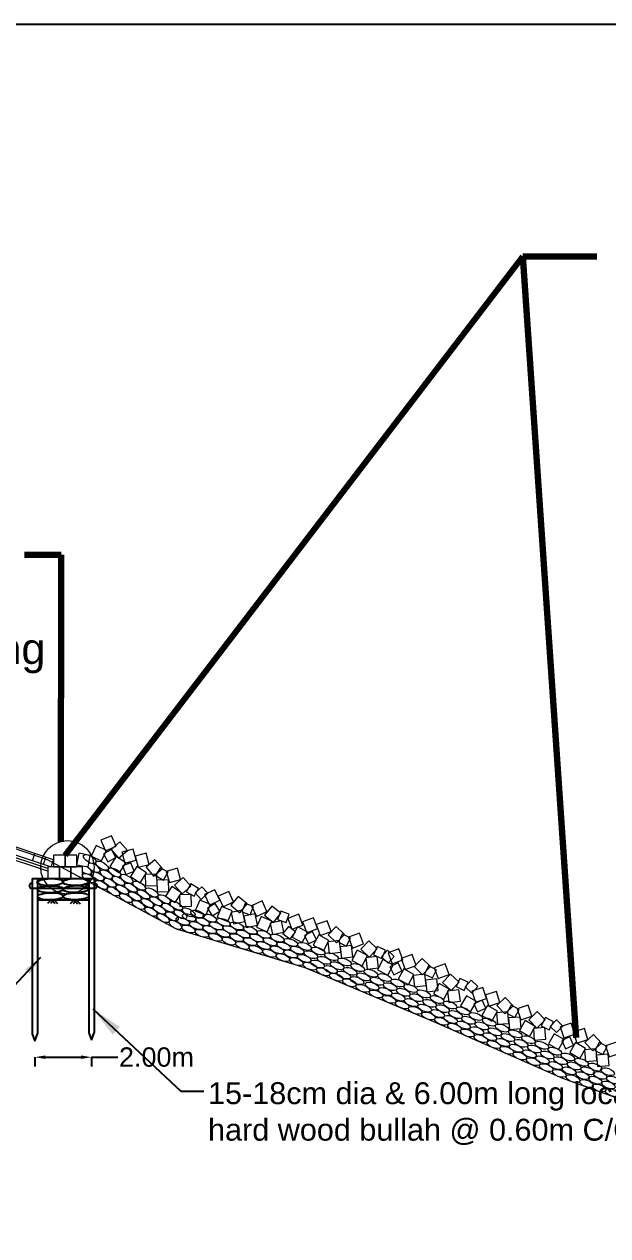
# Model space of a CAD drawing. Header units: inches. Extents: x -8940 to 26362, y -28010 to 990.
# Drawn here: x 4207.74 to 4230.4, y -24249.14 to -24202.11 of the extents above; entities that cross this region are included whole.
import ezdxf

# ---------------------------------------------------------------- set-up
doc = ezdxf.new("R2010")
doc.units = ezdxf.units.IN
doc.header["$MEASUREMENT"] = 0
doc.header["$PDMODE"] = 3
doc.layers.add('LINE', color=7, linetype='Continuous')
doc.styles.add('dim', font='isocp.shx')
doc.styles.get("Standard").update_dxf_attribs({"font": 'arial.ttf'})
doc.styles.add('TIMES', font='ARIALN.TTF')
doc.dimstyles.new("Arshi's Style", dxfattribs={"dimtxt": 1.25, "dimasz": 1.25, "dimexe": 0.18, "dimexo": 2, "dimgap": 0.09, "dimtad": 0, "dimzin": 0, "dimdsep": 46, "dimtxsty": 'TIMES', "dimcen": 0.09, "dimadec": 4, "dimazin": 0, "dimtfac": 1, "dimtofl": 0, "dimtmove": 0, "dimatfit": 3, "dimfxl": 1, "dimtolj": 1, "dimtzin": 0, "dimarcsym": 0})
doc.dimstyles.get("Standard").update_dxf_attribs({"dimtxt": 0.18, "dimasz": 0.18, "dimexe": 0.18, "dimexo": 0.0625, "dimgap": 0.09, "dimtad": 0, "dimtih": 1, "dimtoh": 1, "dimdec": 4, "dimzin": 0, "dimdsep": 46, "dimtxsty": 'Standard', "dimcen": 0.09, "dimadec": 0, "dimazin": 0, "dimtfac": 1, "dimtdec": 4, "dimtofl": 0, "dimtmove": 0, "dimatfit": 3, "dimfxl": 1, "dimtolj": 1, "dimtzin": 0, "dimarcsym": 0})
doc.dimstyles.new('STANDARD$0', dxfattribs={"dimscale": 0, "dimtxt": 8, "dimasz": 8, "dimexe": 4, "dimexo": 0, "dimgap": 2, "dimtad": 1, "dimdec": 0, "dimzin": 0, "dimdsep": 46, "dimtxsty": 'dim', "dimblk": 'DOTSMALL', "dimcen": 1, "dimclrd": 6, "dimclre": 6, "dimclrt": 256, "dimadec": 0, "dimazin": 0, "dimtfac": 1, "dimtdec": 0, "dimtix": 1, "dimtofl": 0, "dimtmove": 1, "dimatfit": 3, "dimldrblk": 'DOTSMALL', "dimfxl": 6, "dimtolj": 1, "dimtzin": 0, "dimarcsym": 0})

# ---------------------------------------------------------------- blocks, each defined once
blk = doc.blocks.new('*D79')
at = {"color": 0, "lineweight": -2, "ltscale": 0.5, "transparency": 16777216}
for p, q in [((4208.154, -24242.21), (4208.154, -24242.574)), ((4208.561, -24242.21), (4209.949, -24242.21)), ((4210.357, -24242.21), (4210.357, -24242.574)), ((4210.357, -24242.21), (4211.38, -24242.21))]:
    blk.add_line(p, q, dxfattribs=at)
at = {"color": 0, "linetype": 'Continuous', "ltscale": 0.5, "transparency": 16777216}
for points in [[(4208.561, -24242.142), (4208.561, -24242.278), (4208.154, -24242.21)], [(4209.949, -24242.142), (4209.949, -24242.278), (4210.357, -24242.21)]]:
    blk.add_solid(points, dxfattribs=at)
at = {"layer": 'Defpoints', "color": 0, "linetype": 'Continuous', "ltscale": 0.5, "transparency": 16777216}
for p in [(4208.154, -24242.102), (4210.357, -24242.131), (4210.357, -24242.21)]:
    blk.add_point(p, dxfattribs=at)
at = {"color": 0, "linetype": 'Continuous', "lineweight": -3, "ltscale": 0.5, "transparency": 16777216, "insert": (4212.877, -24242.21), "char_height": 0.75, "attachment_point": 5}
blk.add_mtext('\\A1;2.00m', dxfattribs=at)

msp = doc.modelspace()

# ---------------------------------------------------------------- linework, layer by layer
at = {"color": 0, "linetype": 'Continuous', "lineweight": 20, "ltscale": 0.5}
for p, q in [((4208.880808, -24234.543497), (4199.213169, -24231.320951)), ((4208.655808, -24234.992014), (4199.13859, -24231.819608)), ((4208.655808, -24234.88431), (4199.165729, -24231.720951)), ((4208.766123, -24234.820951), (4199.166123, -24231.620951)), ((4208.065924, -24234.587551), (4208.160629, -24234.303438)), ((4208.492832, -24234.729854), (4208.587536, -24234.44574)), ((4208.788324, -24234.820951), (4208.880808, -24234.543497))]:
    msp.add_line(p, q, dxfattribs=at)
at = {"color": 0, "linetype": 'Continuous', "lineweight": -3, "ltscale": 0.5}
for p, q in [((4208.055889, -24235.270951), (4208.055889, -24241.306206)), ((4208.055889, -24235.270951), (4210.455889, -24235.270951)), ((4208.255889, -24235.270951), (4208.255889, -24241.306206)), ((4210.255889, -24235.270951), (4210.255889, -24241.270951)), ((4210.455889, -24235.270951), (4210.455889, -24241.270951)), ((4208.055889, -24235.653657), (4210.520085, -24235.649813)), ((4208.255889, -24236.105487), (4210.255889, -24236.105487)), ((4208.787188, -24236.102942), (4208.663887, -24236.225341)), ((4208.663887, -24236.225341), (4208.787188, -24236.102942)), ((4208.899122, -24236.102942), (4208.77582, -24236.225341)), ((4208.77582, -24236.225341), (4208.899122, -24236.102942)), ((4208.787188, -24236.102942), (4208.926069, -24236.24234)), ((4208.899122, -24236.102942), (4209.038002, -24236.24234)), ((4209.666287, -24236.116339), (4209.542986, -24236.238738)), ((4209.542986, -24236.238738), (4209.666287, -24236.116339)), ((4209.77822, -24236.116339), (4209.654919, -24236.238738)), ((4209.654919, -24236.238738), (4209.77822, -24236.116339)), ((4209.666287, -24236.116339), (4209.805167, -24236.255737)), ((4209.77822, -24236.116339), (4209.917101, -24236.255737)), ((4208.055889, -24241.306206), (4208.155889, -24241.587515)), ((4208.155889, -24241.587515), (4208.255889, -24241.306206)), ((4210.255889, -24241.270951), (4210.355889, -24241.55226)), ((4210.355889, -24241.55226), (4210.455889, -24241.270951))]:
    msp.add_line(p, q, dxfattribs=at)
at = {"color": 6, "lineweight": 20}
msp.add_lwpolyline([(4173.635519, -24226.602951), (4183.635519, -24226.673951), (4193.635519, -24227.552951), (4194.635519, -24228.240951), (4198.635519, -24229.024951), (4199.635519, -24230.070951), (4200.635519, -24230.720951), (4203.635519, -24232.830951), (4208.635519, -24234.530951), (4213.635519, -24237.230951), (4218.635519, -24238.730951), (4223.635519, -24240.830951), (4228.635519, -24243.030951), (4233.635519, -24244.830951), (4238.635519, -24245.630951), (4243.635519, -24245.930951), (4248.635519, -24246.030951), (4253.635519, -24245.230951), (4258.635519, -24246.820951), (4263.635519, -24247.220951), (4268.635519, -24247.820951), (4273.635519, -24248.020951), (4278.635519, -24248.630951)], dxfattribs=at)
at = {"color": 7, "lineweight": 20, "ltscale": 0.18}
msp.add_circle((4209.422122, -24234.839214), 1.036628, dxfattribs=at)
at = {"color": 0, "linetype": 'Continuous', "lineweight": -3, "ltscale": 0.5}
for centre, start, end in [((4208.031566, -24235.560652), 74.8284169, 283.6920769), ((4208.282124, -24235.560652), 253.6040994, 105.1715831), ((4210.231566, -24235.560652), 74.8284169, 283.6920769), ((4210.480213, -24235.560652), 253.6040994, 105.1715831)]:
    msp.add_arc(centre, 0.09294, start, end, dxfattribs=at)
for centre in [(4208.754431, -24235.413585), (4209.740579, -24235.408239), (4208.761866, -24235.690286), (4208.76266, -24235.965603), (4209.748014, -24235.68494), (4209.748807, -24235.960256)]:
    msp.add_ellipse(centre, major_axis=(0.506914, 0.0108), ratio=0.268841611)
at = {"layer": 'LINE', "color": 7, "lineweight": -2, "ltscale": 0.5}
msp.add_lwpolyline([(4157.501263, -24325.454202), (4157.501263, -24202.107922), (4331.930345, -24202.107922), (4331.930345, -24325.454202), (4157.501263, -24325.454202)], close=True, dxfattribs=at)
at = {"layer": 'LINE', "color": 0, "linetype": 'ByBlock', "lineweight": 20, "ltscale": 0.5}
for points in [[(4210.902292, -24234.203187), (4211.315025, -24234.02388), (4211.135718, -24233.611146), (4210.722984, -24233.790454), (4210.902292, -24234.203187)], [(4211.114203, -24234.142871), (4211.406725, -24234.484822), (4211.748677, -24234.1923), (4211.456155, -24233.850349), (4211.114203, -24234.142871)], [(4208.880808, -24234.820951), (4209.330808, -24234.820951), (4209.330808, -24234.370951), (4208.880808, -24234.370951), (4208.880808, -24234.820951)], [(4209.330946, -24234.820951), (4209.780946, -24234.820951), (4209.780946, -24234.370951), (4209.330946, -24234.370951), (4209.330946, -24234.820951)], [(4209.778304, -24234.738139), (4210.221159, -24234.818008), (4210.301028, -24234.375152), (4209.858172, -24234.295284), (4209.778304, -24234.738139)], [(4210.341461, -24234.402324), (4210.749028, -24234.593084), (4210.939788, -24234.185518), (4210.532222, -24233.994758), (4210.341461, -24234.402324)], [(4210.823965, -24234.319836), (4210.993505, -24234.626033), (4211.299701, -24234.456493), (4211.130161, -24234.150297), (4210.823965, -24234.319836)], [(4211.652275, -24234.682853), (4212.085946, -24234.562731), (4211.965825, -24234.12906), (4211.532153, -24234.249182), (4211.652275, -24234.682853)], [(4212.160557, -24234.836559), (4212.596006, -24234.723052), (4212.482499, -24234.287603), (4212.04705, -24234.401109), (4212.160557, -24234.836559)], [(4208.655808, -24235.270951), (4209.105808, -24235.270951), (4209.105808, -24234.820951), (4208.655808, -24234.820951), (4208.655808, -24235.270951)], [(4209.105889, -24235.270951), (4209.555889, -24235.270951), (4209.555889, -24234.820951), (4209.105889, -24234.820951), (4209.105889, -24235.270951)], [(4209.555889, -24235.270951), (4210.005889, -24235.270951), (4210.005889, -24234.820951), (4209.555889, -24234.820951), (4209.555889, -24235.270951)], [(4211.069187, -24234.801999), (4211.446239, -24235.047625), (4211.691865, -24234.670574), (4211.314814, -24234.424948), (4211.069187, -24234.801999)], [(4211.558475, -24234.787466), (4211.683751, -24235.114278), (4212.010563, -24234.989002), (4211.885287, -24234.66219), (4211.558475, -24234.787466)], [(4211.863133, -24235.189823), (4212.240185, -24235.43545), (4212.485811, -24235.058398), (4212.10876, -24234.812772), (4211.863133, -24235.189823)], [(4212.472324, -24234.834418), (4212.764846, -24235.176369), (4213.106798, -24234.883847), (4212.814276, -24234.541895), (4212.472324, -24234.834418)], [(4212.845219, -24235.155515), (4213.146068, -24235.334373), (4213.324925, -24235.033524), (4213.024077, -24234.854667), (4212.845219, -24235.155515)], [(4213.376576, -24235.430772), (4213.810247, -24235.31065), (4213.690126, -24234.876979), (4213.256455, -24234.997101), (4213.376576, -24235.430772)], [(4212.451345, -24235.562851), (4212.901149, -24235.549565), (4212.887863, -24235.099761), (4212.438059, -24235.113047), (4212.451345, -24235.562851)], [(4212.909488, -24235.790672), (4213.359292, -24235.777386), (4213.346006, -24235.327582), (4212.896202, -24235.340868), (4212.909488, -24235.790672)], [(4213.573332, -24235.527436), (4213.871025, -24235.864896), (4214.208484, -24235.567203), (4213.910791, -24235.229743), (4213.573332, -24235.527436)], [(4213.22262, -24235.964532), (4213.599672, -24236.210158), (4213.845298, -24235.833107), (4213.468247, -24235.587481), (4213.22262, -24235.964532)], [(4214.034399, -24235.784595), (4214.337936, -24235.958853), (4214.512193, -24235.655317), (4214.208657, -24235.481059), (4214.034399, -24235.784595)], [(4214.380068, -24235.82719), (4214.61681, -24236.084975), (4214.874595, -24235.848233), (4214.637853, -24235.590448), (4214.380068, -24235.82719)], [(4214.932935, -24236.306604), (4215.339159, -24236.113001), (4215.145556, -24235.706777), (4214.739332, -24235.90038), (4214.932935, -24236.306604)], [(4215.460185, -24236.369713), (4215.869309, -24236.182315), (4215.681911, -24235.773192), (4215.272788, -24235.960589), (4215.460185, -24236.369713)], [(4213.783105, -24236.358301), (4214.232909, -24236.345014), (4214.219622, -24235.89521), (4213.769819, -24235.908497), (4213.783105, -24236.358301)], [(4214.379395, -24236.525192), (4214.793371, -24236.701613), (4214.969791, -24236.287637), (4214.555815, -24236.111217), (4214.379395, -24236.525192)], [(4214.858726, -24236.425916), (4215.038849, -24236.726009), (4215.338942, -24236.545886), (4215.158819, -24236.245793), (4214.858726, -24236.425916)], [(4215.766844, -24236.313466), (4216.114302, -24236.599427), (4216.400262, -24236.25197), (4216.052805, -24235.966009), (4215.766844, -24236.313466)], [(4216.189832, -24236.564933), (4216.517169, -24236.688832), (4216.641067, -24236.361496), (4216.313731, -24236.237597), (4216.189832, -24236.564933)], [(4216.760915, -24236.743739), (4217.167139, -24236.550136), (4216.973536, -24236.143912), (4216.567312, -24236.337515), (4216.760915, -24236.743739)], [(4215.228624, -24236.769258), (4215.6426, -24236.945678), (4215.81902, -24236.531702), (4215.405045, -24236.355282), (4215.228624, -24236.769258)], [(4215.872675, -24237.034476), (4216.313339, -24236.943284), (4216.222146, -24236.502621), (4215.781483, -24236.593813), (4215.872675, -24237.034476)], [(4216.363419, -24237.17928), (4216.804082, -24237.088088), (4216.71289, -24236.647425), (4216.272227, -24236.738617), (4216.363419, -24237.17928)], [(4216.759645, -24237.160822), (4217.17362, -24237.337242), (4217.350041, -24236.923267), (4216.936065, -24236.746846), (4216.759645, -24237.160822)], [(4217.072799, -24236.696032), (4217.424569, -24236.976671), (4217.705208, -24236.624901), (4217.353438, -24236.344262), (4217.072799, -24236.696032)], [(4217.581321, -24236.867192), (4217.910505, -24236.986094), (4218.029407, -24236.656909), (4217.700223, -24236.538007), (4217.581321, -24236.867192)], [(4218.134758, -24237.242514), (4218.55631, -24237.085053), (4218.398849, -24236.663501), (4217.977297, -24236.820962), (4218.134758, -24237.242514)], [(4217.379992, -24237.451281), (4217.820655, -24237.360089), (4217.729463, -24236.919426), (4217.288799, -24237.010618), (4217.379992, -24237.451281)], [(4217.783045, -24237.414044), (4218.060954, -24237.626803), (4218.273713, -24237.348894), (4217.995804, -24237.136135), (4217.783045, -24237.414044)], [(4218.138195, -24237.546229), (4218.535219, -24237.758059), (4218.747049, -24237.361034), (4218.350024, -24237.149205), (4218.138195, -24237.546229)], [(4218.708679, -24237.376717), (4219.130231, -24237.219256), (4218.97277, -24236.797704), (4218.551218, -24236.955166), (4218.708679, -24237.376717)], [(4219.228423, -24237.485539), (4219.652323, -24237.334512), (4219.501296, -24236.910612), (4219.077396, -24237.061639), (4219.228423, -24237.485539)], [(4219.538818, -24237.456233), (4219.86003, -24237.771389), (4220.175185, -24237.450177), (4219.853973, -24237.135021), (4219.538818, -24237.456233)], [(4218.624354, -24237.489107), (4218.777637, -24237.803757), (4219.092287, -24237.650475), (4218.939004, -24237.335825), (4218.624354, -24237.489107)], [(4218.962921, -24237.863381), (4219.359945, -24238.075211), (4219.571775, -24237.678186), (4219.17475, -24237.466357), (4218.962921, -24237.863381)], [(4219.581406, -24238.183723), (4220.02834, -24238.131284), (4219.975901, -24237.68435), (4219.528967, -24237.736789), (4219.581406, -24238.183723)], [(4219.938279, -24237.743609), (4220.253572, -24237.895566), (4220.405528, -24237.580273), (4220.090236, -24237.428317), (4219.938279, -24237.743609)], [(4220.491604, -24237.971508), (4220.913156, -24237.814046), (4220.755695, -24237.392494), (4220.334143, -24237.549956), (4220.491604, -24237.971508)], [(4220.811099, -24238.015479), (4221.13707, -24238.325709), (4221.4473, -24237.999737), (4221.121329, -24237.689507), (4220.811099, -24238.015479)], [(4220.057662, -24238.370748), (4220.504596, -24238.318309), (4220.452157, -24237.871375), (4220.005223, -24237.923814), (4220.057662, -24238.370748)], [(4220.458627, -24238.451207), (4220.855651, -24238.663036), (4221.067481, -24238.266012), (4220.670456, -24238.054183), (4220.458627, -24238.451207)], [(4221.302768, -24238.230308), (4221.620337, -24238.377448), (4221.767477, -24238.059879), (4221.449908, -24237.912739), (4221.302768, -24238.230308)], [(4221.609488, -24238.319318), (4221.867797, -24238.555488), (4222.103968, -24238.297179), (4221.845659, -24238.061009), (4221.609488, -24238.319318)], [(4222.022733, -24238.585066), (4222.444285, -24238.427605), (4222.286823, -24238.006053), (4221.865271, -24238.163514), (4222.022733, -24238.585066)], [(4221.051298, -24238.794628), (4221.498232, -24238.742189), (4221.445793, -24238.295255), (4220.998859, -24238.347694), (4221.051298, -24238.794628)], [(4221.456887, -24238.818893), (4221.853911, -24239.030722), (4222.065741, -24238.633698), (4221.668716, -24238.421868), (4221.456887, -24238.818893)], [(4221.938408, -24238.697456), (4222.09169, -24239.012106), (4222.40634, -24238.858824), (4222.253058, -24238.544174), (4221.938408, -24238.697456)], [(4222.53068, -24238.801455), (4222.954579, -24238.650428), (4222.803552, -24238.226528), (4222.379653, -24238.377555), (4222.53068, -24238.801455)], [(4222.88242, -24238.695445), (4223.203632, -24239.010601), (4223.518787, -24238.689389), (4223.197575, -24238.374234), (4222.88242, -24238.695445)], [(4223.81598, -24239.160754), (4224.237532, -24239.003292), (4224.08007, -24238.581741), (4223.658519, -24238.739202), (4223.81598, -24239.160754)], [(4222.265177, -24239.179297), (4222.662201, -24239.391126), (4222.874031, -24238.994102), (4222.477007, -24238.782273), (4222.265177, -24239.179297)], [(4222.893984, -24239.480536), (4223.340919, -24239.428097), (4223.28848, -24238.981163), (4222.841546, -24239.033602), (4222.893984, -24239.480536)], [(4223.281881, -24238.982822), (4223.597173, -24239.134778), (4223.74913, -24238.819486), (4223.433837, -24238.667529), (4223.281881, -24238.982822)], [(4223.986105, -24239.313754), (4224.312076, -24239.623984), (4224.622306, -24239.298012), (4224.296334, -24238.987782), (4223.986105, -24239.313754)], [(4223.37024, -24239.667561), (4223.817174, -24239.615122), (4223.764735, -24239.168188), (4223.317801, -24239.220627), (4223.37024, -24239.667561)], [(4223.633633, -24239.749482), (4224.030657, -24239.961311), (4224.242486, -24239.564287), (4223.845462, -24239.352458), (4223.633633, -24239.749482)], [(4224.508797, -24239.470982), (4224.826366, -24239.618122), (4224.973506, -24239.300553), (4224.655937, -24239.153414), (4224.508797, -24239.470982)], [(4224.856863, -24239.483288), (4225.115172, -24239.719459), (4225.351342, -24239.46115), (4225.093033, -24239.22498), (4224.856863, -24239.483288)], [(4225.258667, -24240.068325), (4225.685457, -24239.925671), (4225.542804, -24239.498881), (4225.116014, -24239.641534), (4225.258667, -24240.068325)], [(4224.226304, -24240.092903), (4224.673238, -24240.040464), (4224.620799, -24239.59353), (4224.173865, -24239.645969), (4224.226304, -24240.092903)], [(4224.682614, -24240.217824), (4225.072004, -24240.44338), (4225.29756, -24240.05399), (4224.90817, -24239.828434), (4224.682614, -24240.217824)], [(4225.195987, -24240.133701), (4225.338195, -24240.453508), (4225.658003, -24240.3113), (4225.515795, -24239.991493), (4225.195987, -24240.133701)], [(4225.782132, -24240.223467), (4226.211044, -24240.087325), (4226.074903, -24239.658413), (4225.645991, -24239.794554), (4225.782132, -24240.223467)], [(4226.09336, -24240.205011), (4226.403378, -24240.531185), (4226.729551, -24240.221167), (4226.419534, -24239.894994), (4226.09336, -24240.205011)], [(4225.503605, -24240.591813), (4225.892995, -24240.817369), (4226.118551, -24240.427979), (4225.729161, -24240.202423), (4225.503605, -24240.591813)], [(4226.110534, -24240.933545), (4226.559026, -24240.896735), (4226.522216, -24240.448243), (4226.073724, -24240.485053), (4226.110534, -24240.933545)], [(4226.482549, -24240.506154), (4226.792346, -24240.669021), (4226.955214, -24240.359224), (4226.645417, -24240.196356), (4226.482549, -24240.506154)], [(4227.015693, -24240.765442), (4227.442484, -24240.622788), (4227.29983, -24240.195998), (4226.87304, -24240.338651), (4227.015693, -24240.765442)], [(4227.331067, -24240.756099), (4227.646013, -24241.077516), (4227.96743, -24240.76257), (4227.652484, -24240.441153), (4227.331067, -24240.756099)], [(4226.579972, -24241.137076), (4227.028464, -24241.100267), (4226.991655, -24240.651775), (4226.543163, -24240.688584), (4226.579972, -24241.137076)], [(4226.963603, -24241.179261), (4227.352993, -24241.404817), (4227.578549, -24241.015428), (4227.18916, -24240.789871), (4226.963603, -24241.179261)], [(4227.814939, -24240.987957), (4228.12718, -24241.14609), (4228.285313, -24240.83385), (4227.973073, -24240.675716), (4227.814939, -24240.987957)], [(4228.162364, -24241.012402), (4228.412273, -24241.257444), (4228.657314, -24241.007535), (4228.407405, -24240.762493), (4228.162364, -24241.012402)], [(4228.69568, -24241.45648), (4229.122471, -24241.313827), (4228.979817, -24240.887036), (4228.553027, -24241.02969), (4228.69568, -24241.45648)], [(4227.543928, -24241.543157), (4227.99242, -24241.506347), (4227.955611, -24241.057855), (4227.507119, -24241.094665), (4227.543928, -24241.543157)], [(4228.090056, -24241.690448), (4228.479446, -24241.916004), (4228.705002, -24241.526614), (4228.315613, -24241.301058), (4228.090056, -24241.690448)], [(4228.607484, -24241.565859), (4228.749692, -24241.885666), (4229.0695, -24241.743458), (4228.927292, -24241.423651), (4228.607484, -24241.565859)], [(4229.199413, -24241.661961), (4229.628325, -24241.52582), (4229.492184, -24241.096908), (4229.063272, -24241.233049), (4229.199413, -24241.661961)], [(4229.510641, -24241.643506), (4229.820659, -24241.96968), (4230.146832, -24241.659662), (4229.836815, -24241.333489), (4229.510641, -24241.643506)], [(4228.920886, -24242.030308), (4229.310276, -24242.255864), (4229.535832, -24241.866474), (4229.146442, -24241.640918), (4228.920886, -24242.030308)], [(4229.527814, -24242.37204), (4229.976306, -24242.33523), (4229.939497, -24241.886738), (4229.491005, -24241.923548), (4229.527814, -24242.37204)], [(4229.89983, -24241.944648), (4230.209627, -24242.107516), (4230.372494, -24241.797719), (4230.062697, -24241.634851), (4229.89983, -24241.944648)], [(4230.444865, -24242.191719), (4230.871655, -24242.049065), (4230.729002, -24241.622275), (4230.302211, -24241.764928), (4230.444865, -24242.191719)], [(4229.997253, -24242.575571), (4230.445745, -24242.538762), (4230.408936, -24242.09027), (4229.960444, -24242.127079), (4229.997253, -24242.575571)]]:
    msp.add_lwpolyline(points, dxfattribs=at)
at = {"layer": 'LINE', "color": 7, "lineweight": 20, "ltscale": 0.5}
for centre, major_axis in [((4210.28647, -24234.518092), (-0.240457, 0.139649)), ((4210.764535, -24234.773044), (-0.240457, 0.139649)), ((4211.2566, -24235.038983), (-0.240457, 0.139649)), ((4210.250083, -24235.25836), (-0.240457, 0.139649)), ((4210.601906, -24235.191244), (-0.240457, 0.139649)), ((4210.740928, -24235.522677), (-0.240457, 0.139649)), ((4210.93376, -24235.116356), (-0.240457, 0.139649)), ((4211.060689, -24235.438987), (-0.240457, 0.139649)), ((4211.392543, -24235.364098), (-0.240457, 0.139649)), ((4211.715383, -24235.286726), (-0.240457, 0.139649)), ((4212.201655, -24235.549313), (-0.240457, 0.139649)), ((4211.199711, -24235.77042), (-0.240457, 0.139649)), ((4211.546961, -24235.701574), (-0.240457, 0.139649)), ((4211.878815, -24235.626685), (-0.240457, 0.139649)), ((4212.037694, -24235.966569), (-0.240457, 0.139649)), ((4212.369548, -24235.891681), (-0.240457, 0.139649)), ((4212.692388, -24235.814308), (-0.240457, 0.139649)), ((4211.685983, -24236.033007), (-0.240457, 0.139649)), ((4212.176716, -24236.298002), (-0.240457, 0.139649)), ((4212.52854, -24236.230887), (-0.240457, 0.139649)), ((4212.860394, -24236.155998), (-0.240457, 0.139649)), ((4212.987323, -24236.478629), (-0.240457, 0.139649)), ((4213.183234, -24236.078626), (-0.240457, 0.139649)), ((4213.319177, -24236.403741), (-0.240457, 0.139649)), ((4213.642017, -24236.326368), (-0.240457, 0.139649)), ((4212.667562, -24236.56232), (-0.240457, 0.139649)), ((4213.126345, -24236.810062), (-0.240457, 0.139649)), ((4213.473595, -24236.741216), (-0.240457, 0.139649)), ((4213.805449, -24236.666328), (-0.240457, 0.139649)), ((4213.896136, -24236.931753), (-0.261054, 0.095773)), ((4214.128289, -24236.588955), (-0.240457, 0.139649)), ((4214.148508, -24236.787543), (-0.261054, 0.095773)), ((4214.469012, -24236.651201), (-0.261054, 0.095773)), ((4214.945693, -24236.809371), (-0.261054, 0.095773)), ((4213.612617, -24237.072649), (-0.240457, 0.139649)), ((4214.117238, -24237.231698), (-0.261054, 0.095773)), ((4214.42091, -24237.099748), (-0.261054, 0.095773)), ((4214.642012, -24237.399693), (-0.261054, 0.095773)), ((4214.669207, -24236.95182), (-0.261054, 0.095773)), ((4214.941901, -24237.256045), (-0.261054, 0.095773)), ((4215.194273, -24237.111835), (-0.261054, 0.095773)), ((4215.467291, -24237.4031), (-0.261054, 0.095773)), ((4215.470759, -24236.969385), (-0.261054, 0.095773)), ((4215.719663, -24237.25889), (-0.261054, 0.095773)), ((4215.996149, -24237.11644), (-0.261054, 0.095773)), ((4216.520924, -24237.284435), (-0.261054, 0.095773)), ((4215.163003, -24237.55599), (-0.261054, 0.095773)), ((4215.688393, -24237.703045), (-0.261054, 0.095773)), ((4215.992066, -24237.571094), (-0.261054, 0.095773)), ((4216.213168, -24237.87104), (-0.261054, 0.095773)), ((4216.244438, -24237.426884), (-0.261054, 0.095773)), ((4216.513056, -24237.727391), (-0.261054, 0.095773)), ((4216.765428, -24237.583181), (-0.261054, 0.095773)), ((4217.038731, -24237.874532), (-0.261054, 0.095773)), ((4217.041915, -24237.440732), (-0.261054, 0.095773)), ((4217.291103, -24237.730322), (-0.261054, 0.095773)), ((4217.56759, -24237.587872), (-0.261054, 0.095773)), ((4218.092364, -24237.755867), (-0.261054, 0.095773)), ((4216.734158, -24238.027337), (-0.261054, 0.095773)), ((4217.259833, -24238.174477), (-0.261054, 0.095773)), ((4217.563506, -24238.042526), (-0.261054, 0.095773)), ((4217.784608, -24238.342472), (-0.261054, 0.095773)), ((4217.815878, -24237.898316), (-0.261054, 0.095773)), ((4218.084496, -24238.198823), (-0.261054, 0.095773)), ((4218.336869, -24238.054613), (-0.261054, 0.095773)), ((4218.625036, -24237.909621), (-0.261054, 0.095773)), ((4218.865959, -24238.231958), (-0.261054, 0.095773)), ((4219.154126, -24238.086965), (-0.261054, 0.095773)), ((4219.673564, -24238.305129), (-0.261054, 0.095773)), ((4218.305599, -24238.498769), (-0.261054, 0.095773)), ((4218.613587, -24238.376168), (-0.261054, 0.095773)), ((4218.834689, -24238.676114), (-0.261054, 0.095773)), ((4219.133025, -24238.594332), (-0.261054, 0.095773)), ((4219.385397, -24238.450122), (-0.261054, 0.095773)), ((4219.635497, -24238.80537), (-0.261054, 0.095773)), ((4219.887869, -24238.66116), (-0.261054, 0.095773)), ((4220.176036, -24238.516167), (-0.261054, 0.095773)), ((4220.686674, -24238.730635), (-0.261054, 0.095773)), ((4219.354127, -24238.894277), (-0.261054, 0.095773)), ((4219.856599, -24239.105316), (-0.261054, 0.095773)), ((4220.146135, -24239.019838), (-0.261054, 0.095773)), ((4220.398507, -24238.875628), (-0.261054, 0.095773)), ((4220.662144, -24239.236562), (-0.261054, 0.095773)), ((4220.914516, -24239.092352), (-0.261054, 0.095773)), ((4221.202683, -24238.947359), (-0.261054, 0.095773)), ((4221.445817, -24239.261662), (-0.261054, 0.095773)), ((4221.733984, -24239.116669), (-0.261054, 0.095773)), ((4220.367237, -24239.319784), (-0.261054, 0.095773)), ((4220.883246, -24239.536507), (-0.261054, 0.095773)), ((4221.253833, -24239.451362), (-0.261054, 0.095773)), ((4221.402684, -24239.754671), (-0.261054, 0.095773)), ((4221.756304, -24239.6624), (-0.261054, 0.095773)), ((4221.948289, -24239.472701), (-0.261054, 0.095773)), ((4222.236456, -24239.327708), (-0.261054, 0.095773)), ((4222.458926, -24239.687168), (-0.261054, 0.095773)), ((4222.747094, -24239.542176), (-0.261054, 0.095773)), ((4223.250476, -24239.753596), (-0.261054, 0.095773)), ((4221.905156, -24239.965709), (-0.261054, 0.095773)), ((4222.266942, -24239.876868), (-0.261054, 0.095773)), ((4222.415793, -24240.180177), (-0.261054, 0.095773)), ((4222.770324, -24240.088288), (-0.261054, 0.095773)), ((4222.962309, -24239.898589), (-0.261054, 0.095773)), ((4223.481747, -24240.116753), (-0.261054, 0.095773)), ((4223.769914, -24239.97176), (-0.261054, 0.095773)), ((4224.272386, -24240.182798), (-0.261054, 0.095773)), ((4222.919176, -24240.391598), (-0.261054, 0.095773)), ((4223.289762, -24240.306452), (-0.261054, 0.095773)), ((4223.438614, -24240.609762), (-0.261054, 0.095773)), ((4223.792234, -24240.517491), (-0.261054, 0.095773)), ((4223.984219, -24240.327791), (-0.261054, 0.095773)), ((4224.489163, -24240.555198), (-0.261054, 0.095773)), ((4224.77733, -24240.410205), (-0.261054, 0.095773)), ((4225.278737, -24240.630824), (-0.261054, 0.095773)), ((4223.941086, -24240.8208), (-0.261054, 0.095773)), ((4224.297179, -24240.744897), (-0.261054, 0.095773)), ((4224.44603, -24241.048207), (-0.261054, 0.095773)), ((4224.798586, -24240.965516), (-0.261054, 0.095773)), ((4224.99057, -24240.775817), (-0.261054, 0.095773)), ((4225.510008, -24240.993981), (-0.261054, 0.095773)), ((4225.798175, -24240.848988), (-0.261054, 0.095773)), ((4226.300647, -24241.080464), (-0.261054, 0.095773)), ((4224.947437, -24241.268826), (-0.261054, 0.095773)), ((4225.318024, -24241.18368), (-0.261054, 0.095773)), ((4225.466875, -24241.48699), (-0.261054, 0.095773)), ((4225.820496, -24241.415157), (-0.261054, 0.095773)), ((4226.01248, -24241.225457), (-0.261054, 0.095773)), ((4226.327369, -24241.638181), (-0.261054, 0.095773)), ((4226.519353, -24241.448481), (-0.261054, 0.095773)), ((4226.80752, -24241.303488), (-0.261054, 0.095773)), ((4227.317435, -24241.527851), (-0.261054, 0.095773)), ((4225.969347, -24241.718466), (-0.261054, 0.095773)), ((4226.47622, -24241.94149), (-0.261054, 0.095773)), ((4226.837284, -24241.862543), (-0.261054, 0.095773)), ((4227.029268, -24241.672844), (-0.261054, 0.095773)), ((4227.356722, -24242.080707), (-0.261054, 0.095773)), ((4227.548706, -24241.891008), (-0.261054, 0.095773)), ((4227.836873, -24241.746015), (-0.261054, 0.095773)), ((4228.339345, -24241.977491), (-0.261054, 0.095773)), ((4226.986135, -24242.165853), (-0.261054, 0.095773)), ((4227.505573, -24242.384016), (-0.261054, 0.095773)), ((4227.859193, -24242.312183), (-0.261054, 0.095773)), ((4228.051178, -24242.122484), (-0.261054, 0.095773)), ((4228.366066, -24242.535208), (-0.261054, 0.095773)), ((4228.558051, -24242.345508), (-0.261054, 0.095773)), ((4228.846218, -24242.200515), (-0.261054, 0.095773)), ((4229.087833, -24242.5494), (-0.261054, 0.095773)), ((4229.376, -24242.404407), (-0.261054, 0.095773)), ((4228.008045, -24242.615493), (-0.261054, 0.095773)), ((4228.514918, -24242.838517), (-0.261054, 0.095773)), ((4228.895849, -24242.739099), (-0.261054, 0.095773)), ((4229.0447, -24243.042409), (-0.261054, 0.095773)), ((4229.425219, -24242.929673), (-0.261054, 0.095773)), ((4229.617204, -24242.739973), (-0.261054, 0.095773)), ((4229.905371, -24242.59498), (-0.261054, 0.095773)), ((4230.102557, -24242.9147), (-0.261054, 0.095773)), ((4230.390724, -24242.769707), (-0.261054, 0.095773)), ((4229.574071, -24243.232982), (-0.261054, 0.095773)), ((4229.910572, -24243.1044), (-0.261054, 0.095773)), ((4230.059424, -24243.407709), (-0.261054, 0.095773)), ((4230.418904, -24243.287399), (-0.261054, 0.095773)), ((4230.610888, -24243.0977), (-0.261054, 0.095773)), ((4230.567755, -24243.590709), (-0.261054, 0.095773))]:
    msp.add_ellipse(centre, major_axis=major_axis, ratio=0.459670532, dxfattribs=at)
for centre, start_param, end_param in [((4210.11106, -24234.926927), 5.975122518, 6.547134833), ((4210.11106, -24234.926927), 1.395384159, 4.785042819), ((4210.442914, -24234.852039), 0.706048031, 5.886344807)]:
    msp.add_ellipse(centre, major_axis=(-0.240457, 0.139649), ratio=0.459670532, start_param=start_param, end_param=end_param, dxfattribs=at)

# ---------------------------------------------------------------- texts
at = {"color": 0, "linetype": 'Continuous', "lineweight": -3, "ltscale": 0.5, "insert": (4214.87837, -24243.183094), "char_height": 0.85, "width": 26.32773935, "attachment_point": 1}
msp.add_mtext('15-18cm dia & 6.00m long local\\Phard wood bullah @ 0.60m C/C ', dxfattribs=at)
at = {"layer": 'LINE', "color": 0, "linetype": 'ByBlock', "lineweight": 20, "ltscale": 0.5, "insert": (4198.783021, -24225.748457), "char_height": 1.2, "attachment_point": 1}
msp.add_mtext('Earth Cutting', dxfattribs=at)

# ---------------------------------------------------------------- dimensions: what is measured, and where the dimension line sits
at = {"color": 0, "linetype": 'Continuous', "lineweight": -3, "ltscale": 0.5}
dim = msp.add_linear_dim(base=(4210.356712, -24242.210046), p1=(4208.15378, -24242.102276), p2=(4210.356712, -24242.131174), text='2.00m', dimstyle='STANDARD$0', override={"dimscale": 1, "dimtxt": 0.75, "dimasz": 0.4075, "dimexe": 0.364, "dimexo": 0.219, "dimgap": 0.09, "dimtad": 0, "dimdec": 2, "dimpost": 'm', "dimtxsty": 'Standard', "dimcen": 0.09, "dimclrd": 0, "dimclre": 0, "dimclrt": 0, "dimtdec": 2, "dimtix": 0, "dimtmove": 0, "dimfxl": 0.15, "dimfxlon": 1}, dxfattribs=at)
dim.commit()
dim.dimension.update_dxf_attribs({"geometry": '*D79', "text_midpoint": (4212.87734, -24242.210046), "dimtype": 160})

# ---------------------------------------------------------------- leaders
at = {"color": 0, "linetype": 'Continuous', "lineweight": -2, "ltscale": 0.5}
msp.add_leader([(4208.380808, -24238.338578), (4205.367912, -24241.541486), (4204.061067, -24241.541486)], dimstyle='Standard', override={"dimasz": 0.75, "dimfxl": 0.15, "dimfxlon": 1}, dxfattribs=at)
msp.add_leader([(4210.405296, -24240.332904), (4213.818482, -24243.524759), (4214.716886, -24243.524759)], dimstyle="Arshi's Style")
at = {"layer": 'LINE', "color": 7, "lineweight": 20, "ltscale": 0.5}
for points in [[(4209.330946, -24234.370951), (4227.103457, -24211.131078), (4229.977662, -24211.131078)], [(4229.174244, -24241.464865), (4227.103457, -24211.131078)], [(4209.16453, -24233.853417), (4209.18149, -24222.703258), (4207.752458, -24222.703258)]]:
    msp.add_leader(points, dimstyle='Standard', override={"dimtxt": 0.9, "dimasz": 0.7, "dimclrd": 7, "dimclre": 7, "dimclrt": 7, "dimlwd": 65535, "dimlwe": 65535}, dxfattribs=at)

doc.saveas('drawing.dxf')
